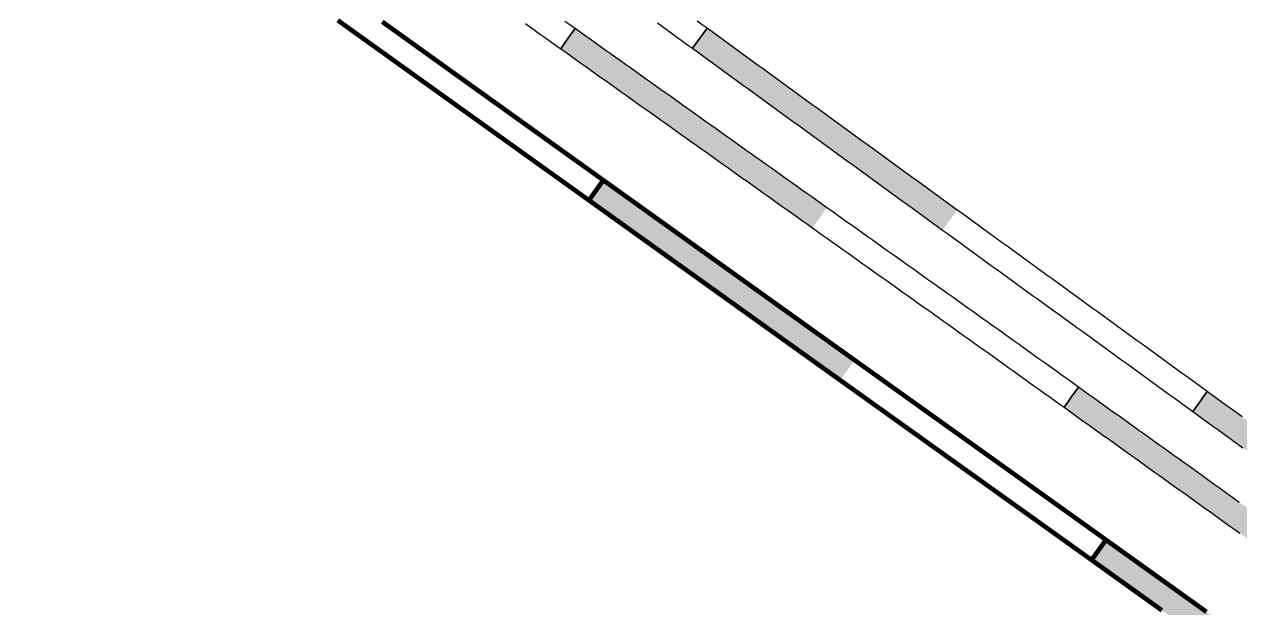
# Model space of a CAD drawing. Header units: inches. Extents: x 36473197 to 36486087, y 3899343 to 3911260.
# Drawn here: x 36483426.7 to 36483505.3, y 3904619.4 to 3904657.1 of the extents above; entities that cross this region are included whole.
import ezdxf

# ---------------------------------------------------------------- set-up
doc = ezdxf.new("R2010")
doc.units = ezdxf.units.IN
doc.header["$MEASUREMENT"] = 0
doc.layers.get('0').update_dxf_attribs({"lineweight": 0})
doc.layers.get('Defpoints').update_dxf_attribs({"lineweight": 0})
doc.layers.add('保护煤柱', color=7, linetype='Continuous', lineweight=0, true_color=0xff0042)
doc.layers.add('四盘区辅运巷', color=7, linetype='Continuous', lineweight=0)
doc.layers.add('西平正线', color=7, linetype='Continuous', lineweight=0)
doc.styles.add('仿宋', font='simfang.ttf')
doc.linetypes.add('保护煤柱', pattern='A,0.0195,-0.001,[6,西北矿业高家堡煤矿2022年采掘接续图(2022.8.14).shx,S=1.01575e-06,R=0,X=0,Y=0],0.0195', length=0.04)
doc.dimstyles.get("Standard").update_dxf_attribs({"dimtxt": 30, "dimasz": 20, "dimexe": 0.18, "dimexo": 0.0625, "dimgap": 0.09, "dimtad": 1, "dimdec": 0, "dimzin": 0, "dimdsep": 46, "dimtxsty": '仿宋', "dimcen": 0.09, "dimclrd": 150, "dimclre": 150, "dimadec": 0, "dimazin": 0, "dimtfac": 1, "dimtdec": 0, "dimtofl": 0, "dimtmove": 0, "dimatfit": 3, "dimfxl": 1, "dimtolj": 1, "dimtzin": 0, "dimlwd": 0, "dimarcsym": 0})

# ---------------------------------------------------------------- blocks, each defined once
blk = doc.blocks.new('lr_block_12_1')
for points in [[(779.992, 125.67), (779.667, 125.902), (779.341, 126.135), (779.016, 126.368), (778.69, 126.6), (778.365, 126.833), (778.04, 127.066), (777.714, 127.298), (777.389, 127.53), (777.064, 127.763), (776.739, 127.996), (776.414, 128.229), (776.088, 128.462), (775.763, 128.695), (775.438, 128.928), (775.113, 129.161), (774.787, 129.393), (774.462, 129.626), (774.137, 129.859), (773.812, 130.092), (773.487, 130.325), (773.161, 130.558), (772.836, 130.791), (772.511, 131.024), (772.186, 131.256), (771.86, 131.489), (771.535, 131.722), (771.21, 131.955), (770.885, 132.188), (770.56, 132.421), (770.234, 132.654), (769.909, 132.886), (769.584, 133.119), (769.259, 133.352), (768.933, 133.585), (768.608, 133.818), (768.283, 134.051), (767.958, 134.284), (767.632, 134.517), (767.307, 134.749), (766.982, 134.982), (766.657, 135.215), (766.332, 135.448), (766.006, 135.681), (765.681, 135.914), (765.356, 136.147), (765.031, 136.379), (764.705, 136.612), (764.38, 136.845), (764.055, 137.078), (763.73, 137.311), (763.497, 136.986), (763.264, 136.66), (763.031, 136.335), (762.798, 136.01), (763.124, 135.777), (763.449, 135.544), (763.774, 135.311), (764.099, 135.079), (764.424, 134.846), (764.75, 134.613), (765.075, 134.38), (765.4, 134.147), (765.725, 133.914), (766.051, 133.681), (766.376, 133.448), (766.701, 133.216), (767.026, 132.983), (767.351, 132.75), (767.677, 132.517), (768.002, 132.284), (768.327, 132.051), (768.652, 131.818), (768.978, 131.586), (769.303, 131.353), (769.628, 131.12), (769.953, 130.887), (770.279, 130.654), (770.604, 130.421), (770.929, 130.188), (771.254, 129.955), (771.579, 129.723), (771.905, 129.49), (772.23, 129.257), (772.555, 129.024), (772.88, 128.791), (773.206, 128.558), (773.531, 128.325), (773.856, 128.093), (774.181, 127.86), (774.506, 127.627), (774.832, 127.394), (775.157, 127.161), (775.482, 126.928), (775.807, 126.695), (776.133, 126.462), (776.458, 126.23), (776.784, 125.997), (777.109, 125.764), (777.434, 125.531), (777.76, 125.299), (778.085, 125.066), (778.411, 124.833), (778.736, 124.601), (779.061, 124.368), (779.294, 124.694), (779.527, 125.019), (779.759, 125.344)], [(812.523, 102.393), (812.198, 102.626), (811.872, 102.859), (811.547, 103.092), (811.222, 103.325), (810.897, 103.558), (810.572, 103.791), (810.246, 104.024), (809.921, 104.256), (809.596, 104.489), (809.271, 104.722), (808.945, 104.955), (808.62, 105.188), (808.295, 105.421), (807.97, 105.654), (807.645, 105.887), (807.319, 106.119), (806.994, 106.352), (806.669, 106.585), (806.344, 106.818), (806.018, 107.051), (805.693, 107.284), (805.368, 107.517), (805.043, 107.75), (804.718, 107.982), (804.392, 108.215), (804.067, 108.448), (803.742, 108.681), (803.417, 108.914), (803.092, 109.147), (802.766, 109.38), (802.441, 109.613), (802.116, 109.845), (801.791, 110.078), (801.465, 110.311), (801.14, 110.544), (800.815, 110.777), (800.49, 111.01), (800.165, 111.243), (799.839, 111.476), (799.514, 111.709), (799.189, 111.941), (798.864, 112.174), (798.538, 112.407), (798.213, 112.64), (797.888, 112.873), (797.563, 113.106), (797.238, 113.339), (796.912, 113.572), (796.587, 113.804), (796.262, 114.037), (796.029, 113.712), (795.796, 113.387), (795.563, 113.062), (795.33, 112.736), (795.656, 112.504), (795.981, 112.271), (796.306, 112.038), (796.631, 111.805), (796.956, 111.572), (797.282, 111.339), (797.607, 111.106), (797.932, 110.873), (798.257, 110.641), (798.583, 110.408), (798.908, 110.175), (799.233, 109.942), (799.558, 109.709), (799.883, 109.476), (800.209, 109.243), (800.534, 109.01), (800.859, 108.777), (801.184, 108.545), (801.51, 108.312), (801.835, 108.079), (802.16, 107.846), (802.485, 107.613), (802.81, 107.38), (803.136, 107.147), (803.461, 106.914), (803.786, 106.682), (804.111, 106.449), (804.437, 106.216), (804.762, 105.983), (805.087, 105.75), (805.412, 105.517), (805.737, 105.284), (806.063, 105.051), (806.388, 104.819), (806.713, 104.586), (807.038, 104.353), (807.364, 104.12), (807.689, 103.887), (808.014, 103.654), (808.339, 103.421), (808.664, 103.188), (808.99, 102.956), (809.315, 102.723), (809.64, 102.49), (809.965, 102.257), (810.29, 102.024), (810.616, 101.791), (810.941, 101.558), (811.266, 101.325), (811.591, 101.093), (811.824, 101.418), (812.057, 101.743), (812.29, 102.068)]]:
    blk.add_hatch(color=7).paths.add_polyline_path(points, flags=17)
at = {"color": 7, "const_width": 0.3}
for points in [[(763.73, 137.311), (763.405, 137.544), (763.079, 137.777), (762.754, 138.01), (762.429, 138.242), (762.104, 138.475), (761.778, 138.708), (761.453, 138.941), (761.128, 139.174), (760.803, 139.407), (760.477, 139.64), (760.152, 139.872), (759.827, 140.105), (759.502, 140.338), (759.177, 140.571), (758.852, 140.804), (758.527, 141.037), (758.202, 141.27), (757.876, 141.503), (757.551, 141.736), (757.226, 141.969), (756.901, 142.202), (756.576, 142.435), (756.251, 142.668), (755.926, 142.901), (755.601, 143.134), (755.276, 143.367), (754.95, 143.6), (754.625, 143.833), (754.3, 144.066), (753.975, 144.299), (753.65, 144.532), (753.325, 144.765), (753, 144.998), (752.675, 145.231), (752.349, 145.464), (752.024, 145.697), (751.699, 145.93), (751.374, 146.163), (751.049, 146.396), (750.724, 146.629), (750.399, 146.863), (750.074, 147.096), (749.749, 147.329), (749.423, 147.562)], [(746.541, 147.659), (746.866, 147.426), (747.191, 147.193), (747.516, 146.96), (747.841, 146.727), (748.166, 146.494), (748.491, 146.261), (748.816, 146.028), (749.142, 145.795), (749.467, 145.562), (749.792, 145.329), (750.117, 145.096), (750.442, 144.863), (750.767, 144.63), (751.092, 144.397), (751.417, 144.164), (751.743, 143.931), (752.068, 143.698), (752.393, 143.465), (752.718, 143.232), (753.043, 142.999), (753.368, 142.766), (753.693, 142.533), (754.018, 142.3), (754.343, 142.067), (754.669, 141.834), (754.994, 141.601), (755.319, 141.368), (755.644, 141.135), (755.969, 140.902), (756.294, 140.669), (756.619, 140.436), (756.944, 140.203), (757.27, 139.97), (757.595, 139.737), (757.92, 139.503), (758.245, 139.27), (758.57, 139.037), (758.896, 138.804), (759.221, 138.572), (759.546, 138.339), (759.871, 138.106), (760.196, 137.873), (760.522, 137.64), (760.847, 137.407), (761.172, 137.174), (761.497, 136.941), (761.823, 136.709), (762.148, 136.476), (762.473, 136.243), (762.798, 136.01), (763.031, 136.335), (763.264, 136.66), (763.497, 136.986), (763.73, 137.311)], [(796.262, 114.037), (795.937, 114.27), (795.611, 114.503), (795.286, 114.736), (794.96, 114.969), (794.635, 115.201), (794.309, 115.434), (793.984, 115.667), (793.659, 115.899), (793.333, 116.132), (793.008, 116.365), (792.682, 116.597), (792.357, 116.83), (792.032, 117.062), (791.706, 117.295), (791.381, 117.528), (791.055, 117.76), (790.73, 117.993), (790.405, 118.226), (790.079, 118.458), (789.754, 118.691), (789.428, 118.923), (789.103, 119.156), (788.778, 119.389), (788.452, 119.621), (788.127, 119.854), (787.802, 120.087), (787.476, 120.319), (787.151, 120.552), (786.825, 120.785), (786.5, 121.017), (786.175, 121.25), (785.849, 121.482), (785.524, 121.715), (785.198, 121.948), (784.873, 122.18), (784.548, 122.413), (784.222, 122.646), (783.897, 122.878), (783.571, 123.111), (783.246, 123.343), (782.921, 123.576), (782.595, 123.809), (782.27, 124.041), (781.944, 124.274), (781.619, 124.507), (781.294, 124.739), (780.968, 124.972), (780.643, 125.205), (780.317, 125.437), (779.992, 125.67), (779.667, 125.902), (779.341, 126.135), (779.016, 126.368), (778.69, 126.6), (778.365, 126.833), (778.04, 127.066), (777.714, 127.298), (777.389, 127.53), (777.064, 127.763), (776.739, 127.996), (776.414, 128.229), (776.088, 128.462), (775.763, 128.695), (775.438, 128.928), (775.113, 129.161), (774.787, 129.393), (774.462, 129.626), (774.137, 129.859), (773.812, 130.092), (773.487, 130.325), (773.161, 130.558), (772.836, 130.791), (772.511, 131.024), (772.186, 131.256), (771.86, 131.489), (771.535, 131.722), (771.21, 131.955), (770.885, 132.188), (770.56, 132.421), (770.234, 132.654), (769.909, 132.886), (769.584, 133.119), (769.259, 133.352), (768.933, 133.585), (768.608, 133.818), (768.283, 134.051), (767.958, 134.284), (767.632, 134.517), (767.307, 134.749), (766.982, 134.982), (766.657, 135.215), (766.332, 135.448), (766.006, 135.681), (765.681, 135.914), (765.356, 136.147), (765.031, 136.379), (764.705, 136.612), (764.38, 136.845), (764.055, 137.078), (763.73, 137.311), (763.497, 136.986), (763.264, 136.66), (763.031, 136.335), (762.798, 136.01), (763.124, 135.777), (763.449, 135.544), (763.774, 135.311), (764.099, 135.079), (764.424, 134.846), (764.75, 134.613), (765.075, 134.38), (765.4, 134.147), (765.725, 133.914), (766.051, 133.681), (766.376, 133.448), (766.701, 133.216), (767.026, 132.983), (767.351, 132.75), (767.677, 132.517), (768.002, 132.284), (768.327, 132.051), (768.652, 131.818), (768.978, 131.586), (769.303, 131.353), (769.628, 131.12), (769.953, 130.887), (770.279, 130.654), (770.604, 130.421), (770.929, 130.188), (771.254, 129.955), (771.579, 129.723), (771.905, 129.49), (772.23, 129.257), (772.555, 129.024), (772.88, 128.791), (773.206, 128.558), (773.531, 128.325), (773.856, 128.093), (774.181, 127.86), (774.506, 127.627), (774.832, 127.394), (775.157, 127.161), (775.482, 126.928), (775.807, 126.695), (776.133, 126.462), (776.458, 126.23), (776.784, 125.997), (777.109, 125.764), (777.434, 125.531), (777.76, 125.299), (778.085, 125.066), (778.411, 124.833), (778.736, 124.601), (779.061, 124.368), (779.387, 124.136), (779.712, 123.903), (780.038, 123.67), (780.363, 123.438), (780.688, 123.205), (781.014, 122.972), (781.339, 122.74), (781.665, 122.507), (781.99, 122.275), (782.315, 122.042), (782.641, 121.809), (782.966, 121.577), (783.292, 121.344), (783.617, 121.111), (783.942, 120.879), (784.268, 120.646), (784.593, 120.413), (784.919, 120.181), (785.244, 119.948), (785.569, 119.716), (785.895, 119.483), (786.22, 119.25), (786.546, 119.018), (786.871, 118.785), (787.196, 118.552), (787.522, 118.32), (787.847, 118.087), (788.173, 117.855), (788.498, 117.622), (788.823, 117.389), (789.149, 117.157), (789.474, 116.924), (789.8, 116.691), (790.125, 116.459), (790.45, 116.226), (790.776, 115.993), (791.101, 115.761), (791.427, 115.528), (791.752, 115.296), (792.077, 115.063), (792.403, 114.83), (792.728, 114.598), (793.054, 114.365), (793.379, 114.132), (793.704, 113.9), (794.03, 113.667), (794.355, 113.435), (794.68, 113.202), (795.005, 112.969), (795.33, 112.736), (795.563, 113.062), (795.796, 113.387), (796.029, 113.712), (796.262, 114.037)], [(802.766, 109.38), (802.441, 109.613), (802.116, 109.845), (801.791, 110.078), (801.465, 110.311), (801.14, 110.544), (800.815, 110.777), (800.49, 111.01), (800.165, 111.243), (799.839, 111.476), (799.514, 111.709), (799.189, 111.941), (798.864, 112.174), (798.538, 112.407), (798.213, 112.64), (797.888, 112.873), (797.563, 113.106), (797.238, 113.339), (796.912, 113.572), (796.587, 113.804), (796.262, 114.037), (796.029, 113.712), (795.796, 113.387), (795.563, 113.062), (795.33, 112.736), (795.656, 112.504), (795.981, 112.271), (796.306, 112.038), (796.631, 111.805), (796.956, 111.572), (797.282, 111.339), (797.607, 111.106), (797.932, 110.873), (798.257, 110.641), (798.583, 110.408), (798.908, 110.175), (799.233, 109.942), (799.558, 109.709), (799.883, 109.476)]]:
    blk.add_lwpolyline(points, dxfattribs=at)
blk = doc.blocks.new('*D205')
at = {"layer": 'Defpoints', "color": 0, "transparency": 16777216}
for p in [(36485936.086, 3904772.871), (36482207.754, 3899448.443), (36482358.828, 3899342.656)]:
    blk.add_point(p, dxfattribs=at)
at = {"layer": '四盘区辅运巷', "color": 150, "lineweight": -2, "transparency": 16777216}
for p, q in [((36485936.138, 3904772.835), (36486087.308, 3904666.981)), ((36482207.805, 3899448.407), (36482358.976, 3899342.553))]:
    blk.add_line(p, q, dxfattribs=at)
at = {"layer": '四盘区辅运巷', "color": 150, "lineweight": 0, "transparency": 16777216}
blk.add_line((36486075.689, 3904650.701), (36482370.3, 3899359.039), dxfattribs=at)
at = {"layer": '四盘区辅运巷', "color": 150, "transparency": 16777216}
for points in [[(36486072.959, 3904652.613), (36486078.419, 3904648.789), (36486087.161, 3904667.084)], [(36482367.57, 3899360.951), (36482373.031, 3899357.127), (36482358.828, 3899342.656)]]:
    blk.add_solid(points, dxfattribs=at)
at = {"layer": '四盘区辅运巷', "color": 0, "transparency": 16777216, "insert": (36484210.493, 3902013.624), "char_height": 30, "attachment_point": 5, "rotation": 54.99908, "style": '仿宋'}
blk.add_mtext('\\A1;650', dxfattribs=at)

msp = doc.modelspace()

# ---------------------------------------------------------------- hatches: boundary and pattern name
at = {"layer": '西平正线'}
for points in [[(36483478.625, 3904645.245), (36483478.299, 3904645.477), (36483477.973, 3904645.709), (36483477.647, 3904645.941), (36483477.321, 3904646.173), (36483476.995, 3904646.405), (36483476.669, 3904646.637), (36483476.344, 3904646.868), (36483476.018, 3904647.1), (36483475.692, 3904647.332), (36483475.366, 3904647.564), (36483475.04, 3904647.796), (36483474.714, 3904648.028), (36483474.388, 3904648.26), (36483474.062, 3904648.491), (36483473.736, 3904648.723), (36483473.41, 3904648.955), (36483473.084, 3904649.187), (36483472.758, 3904649.419), (36483472.432, 3904649.651), (36483472.106, 3904649.883), (36483471.78, 3904650.114), (36483471.454, 3904650.346), (36483471.128, 3904650.578), (36483470.802, 3904650.81), (36483470.476, 3904651.042), (36483470.151, 3904651.274), (36483469.825, 3904651.506), (36483469.499, 3904651.737), (36483469.173, 3904651.969), (36483468.847, 3904652.201), (36483468.521, 3904652.433), (36483468.195, 3904652.665), (36483467.869, 3904652.897), (36483467.543, 3904653.129), (36483467.217, 3904653.36), (36483466.891, 3904653.592), (36483466.565, 3904653.824), (36483466.239, 3904654.056), (36483465.913, 3904654.288), (36483465.587, 3904654.52), (36483465.261, 3904654.752), (36483464.935, 3904654.983), (36483464.609, 3904655.215), (36483464.283, 3904655.447), (36483463.958, 3904655.679), (36483463.632, 3904655.911), (36483463.306, 3904656.143), (36483462.98, 3904656.375), (36483462.654, 3904656.606), (36483462.328, 3904656.838), (36483462.096, 3904656.512), (36483461.864, 3904656.186), (36483461.632, 3904655.86), (36483461.4, 3904655.534), (36483461.726, 3904655.303), (36483462.052, 3904655.071), (36483462.378, 3904654.839), (36483462.704, 3904654.607), (36483463.03, 3904654.375), (36483463.356, 3904654.143), (36483463.682, 3904653.911), (36483464.008, 3904653.68), (36483464.334, 3904653.448), (36483464.66, 3904653.216), (36483464.986, 3904652.984), (36483465.312, 3904652.752), (36483465.638, 3904652.52), (36483465.964, 3904652.288), (36483466.29, 3904652.057), (36483466.616, 3904651.825), (36483466.941, 3904651.593), (36483467.267, 3904651.361), (36483467.593, 3904651.129), (36483467.919, 3904650.897), (36483468.245, 3904650.665), (36483468.571, 3904650.434), (36483468.897, 3904650.202), (36483469.223, 3904649.97), (36483469.549, 3904649.738), (36483469.875, 3904649.506), (36483470.201, 3904649.274), (36483470.527, 3904649.042), (36483470.853, 3904648.811), (36483471.179, 3904648.579), (36483471.505, 3904648.347), (36483471.831, 3904648.115), (36483472.157, 3904647.883), (36483472.483, 3904647.651), (36483472.809, 3904647.419), (36483473.134, 3904647.188), (36483473.46, 3904646.956), (36483473.786, 3904646.724), (36483474.112, 3904646.492), (36483474.438, 3904646.26), (36483474.764, 3904646.028), (36483475.09, 3904645.796), (36483475.416, 3904645.565), (36483475.742, 3904645.333), (36483476.068, 3904645.101), (36483476.394, 3904644.869), (36483476.72, 3904644.637), (36483477.046, 3904644.405), (36483477.372, 3904644.173), (36483477.698, 3904643.942), (36483477.93, 3904644.268), (36483478.161, 3904644.593), (36483478.393, 3904644.919)], [(36483487.057, 3904645.097), (36483486.733, 3904645.332), (36483486.409, 3904645.566), (36483486.086, 3904645.801), (36483485.762, 3904646.036), (36483485.438, 3904646.271), (36483485.114, 3904646.506), (36483484.79, 3904646.741), (36483484.466, 3904646.975), (36483484.143, 3904647.21), (36483483.82, 3904647.445), (36483483.496, 3904647.68), (36483483.173, 3904647.915), (36483482.849, 3904648.151), (36483482.526, 3904648.386), (36483482.202, 3904648.621), (36483481.879, 3904648.856), (36483481.555, 3904649.091), (36483481.232, 3904649.327), (36483480.908, 3904649.562), (36483480.585, 3904649.797), (36483480.261, 3904650.032), (36483479.938, 3904650.268), (36483479.614, 3904650.503), (36483479.29, 3904650.738), (36483478.967, 3904650.973), (36483478.643, 3904651.209), (36483478.32, 3904651.444), (36483477.996, 3904651.679), (36483477.673, 3904651.914), (36483477.349, 3904652.149), (36483477.026, 3904652.385), (36483476.702, 3904652.62), (36483476.379, 3904652.855), (36483476.055, 3904653.09), (36483475.732, 3904653.326), (36483475.408, 3904653.561), (36483475.085, 3904653.796), (36483474.761, 3904654.031), (36483474.438, 3904654.266), (36483474.114, 3904654.502), (36483473.791, 3904654.737), (36483473.467, 3904654.972), (36483473.144, 3904655.207), (36483472.82, 3904655.443), (36483472.496, 3904655.678), (36483472.173, 3904655.913), (36483471.849, 3904656.148), (36483471.526, 3904656.383), (36483471.202, 3904656.619), (36483470.879, 3904656.854), (36483470.644, 3904656.53), (36483470.408, 3904656.207), (36483470.173, 3904655.883), (36483469.938, 3904655.56), (36483470.261, 3904655.325), (36483470.585, 3904655.089), (36483470.909, 3904654.854), (36483471.232, 3904654.619), (36483471.556, 3904654.384), (36483471.879, 3904654.148), (36483472.203, 3904653.913), (36483472.526, 3904653.678), (36483472.85, 3904653.443), (36483473.173, 3904653.208), (36483473.497, 3904652.972), (36483473.82, 3904652.737), (36483474.144, 3904652.502), (36483474.467, 3904652.267), (36483474.791, 3904652.031), (36483475.114, 3904651.796), (36483475.438, 3904651.561), (36483475.761, 3904651.326), (36483476.085, 3904651.091), (36483476.408, 3904650.855), (36483476.732, 3904650.62), (36483477.055, 3904650.385), (36483477.379, 3904650.15), (36483477.703, 3904649.914), (36483478.026, 3904649.679), (36483478.35, 3904649.444), (36483478.673, 3904649.209), (36483478.997, 3904648.974), (36483479.32, 3904648.738), (36483479.644, 3904648.503), (36483479.967, 3904648.268), (36483480.291, 3904648.033), (36483480.614, 3904647.797), (36483480.938, 3904647.562), (36483481.261, 3904647.327), (36483481.585, 3904647.092), (36483481.908, 3904646.856), (36483482.232, 3904646.621), (36483482.555, 3904646.386), (36483482.879, 3904646.151), (36483483.203, 3904645.915), (36483483.527, 3904645.68), (36483483.851, 3904645.445), (36483484.175, 3904645.211), (36483484.499, 3904644.976), (36483484.822, 3904644.741), (36483485.146, 3904644.506), (36483485.47, 3904644.271), (36483485.794, 3904644.036), (36483486.118, 3904643.802), (36483486.352, 3904644.125), (36483486.587, 3904644.449), (36483486.822, 3904644.773)], [(36483511.173, 3904621.989), (36483510.848, 3904622.222), (36483510.522, 3904622.455), (36483510.197, 3904622.688), (36483509.872, 3904622.921), (36483509.547, 3904623.154), (36483509.222, 3904623.387), (36483508.897, 3904623.62), (36483508.572, 3904623.853), (36483508.246, 3904624.085), (36483507.921, 3904624.318), (36483507.596, 3904624.551), (36483507.271, 3904624.784), (36483506.946, 3904625.017), (36483506.621, 3904625.25), (36483506.295, 3904625.483), (36483505.97, 3904625.716), (36483505.645, 3904625.949), (36483505.32, 3904626.182), (36483504.995, 3904626.415), (36483504.67, 3904626.648), (36483504.344, 3904626.881), (36483504.019, 3904627.114), (36483503.694, 3904627.347), (36483503.369, 3904627.58), (36483503.044, 3904627.813), (36483502.719, 3904628.046), (36483502.394, 3904628.279), (36483502.068, 3904628.512), (36483501.743, 3904628.745), (36483501.418, 3904628.978), (36483501.093, 3904629.211), (36483500.768, 3904629.444), (36483500.443, 3904629.677), (36483500.117, 3904629.91), (36483499.792, 3904630.143), (36483499.466, 3904630.375), (36483499.141, 3904630.608), (36483498.816, 3904630.841), (36483498.491, 3904631.074), (36483498.165, 3904631.307), (36483497.84, 3904631.539), (36483497.515, 3904631.772), (36483497.189, 3904632.005), (36483496.864, 3904632.238), (36483496.539, 3904632.47), (36483496.214, 3904632.703), (36483495.888, 3904632.936), (36483495.563, 3904633.169), (36483495.238, 3904633.402), (36483494.912, 3904633.634), (36483494.68, 3904633.309), (36483494.447, 3904632.984), (36483494.214, 3904632.659), (36483493.981, 3904632.333), (36483494.307, 3904632.1), (36483494.632, 3904631.868), (36483494.957, 3904631.635), (36483495.282, 3904631.402), (36483495.608, 3904631.169), (36483495.933, 3904630.937), (36483496.258, 3904630.704), (36483496.584, 3904630.471), (36483496.909, 3904630.238), (36483497.234, 3904630.005), (36483497.559, 3904629.773), (36483497.885, 3904629.54), (36483498.21, 3904629.307), (36483498.535, 3904629.074), (36483498.861, 3904628.841), (36483499.186, 3904628.609), (36483499.511, 3904628.376), (36483499.836, 3904628.143), (36483500.161, 3904627.91), (36483500.486, 3904627.677), (36483500.811, 3904627.444), (36483501.137, 3904627.211), (36483501.462, 3904626.978), (36483501.787, 3904626.745), (36483502.112, 3904626.512), (36483502.437, 3904626.279), (36483502.762, 3904626.046), (36483503.087, 3904625.813), (36483503.413, 3904625.58), (36483503.738, 3904625.348), (36483504.063, 3904625.115), (36483504.388, 3904624.882), (36483504.713, 3904624.649), (36483505.038, 3904624.416), (36483505.364, 3904624.183), (36483505.689, 3904623.95), (36483506.014, 3904623.717), (36483506.339, 3904623.484), (36483506.664, 3904623.251), (36483506.989, 3904623.018), (36483507.314, 3904622.785), (36483507.64, 3904622.552), (36483507.965, 3904622.319), (36483508.29, 3904622.086), (36483508.615, 3904621.853), (36483508.94, 3904621.62), (36483509.265, 3904621.387), (36483509.591, 3904621.154), (36483509.916, 3904620.921), (36483510.241, 3904620.688), (36483510.474, 3904621.013), (36483510.707, 3904621.338), (36483510.94, 3904621.664)], [(36483519.481, 3904621.682), (36483519.156, 3904621.915), (36483518.83, 3904622.148), (36483518.505, 3904622.38), (36483518.18, 3904622.613), (36483517.855, 3904622.846), (36483517.529, 3904623.079), (36483517.204, 3904623.311), (36483516.879, 3904623.544), (36483516.553, 3904623.777), (36483516.228, 3904624.01), (36483515.903, 3904624.242), (36483515.577, 3904624.475), (36483515.252, 3904624.708), (36483514.927, 3904624.941), (36483514.601, 3904625.173), (36483514.276, 3904625.406), (36483513.951, 3904625.639), (36483513.625, 3904625.871), (36483513.3, 3904626.104), (36483512.975, 3904626.337), (36483512.649, 3904626.57), (36483512.324, 3904626.802), (36483511.999, 3904627.035), (36483511.674, 3904627.268), (36483511.348, 3904627.501), (36483511.023, 3904627.733), (36483510.698, 3904627.966), (36483510.372, 3904628.199), (36483510.047, 3904628.432), (36483509.722, 3904628.664), (36483509.396, 3904628.897), (36483509.076, 3904629.127), (36483508.752, 3904629.362), (36483508.428, 3904629.597), (36483508.104, 3904629.832), (36483507.78, 3904630.067), (36483507.457, 3904630.302), (36483507.133, 3904630.537), (36483506.809, 3904630.771), (36483506.485, 3904631.006), (36483506.161, 3904631.241), (36483505.838, 3904631.476), (36483505.514, 3904631.711), (36483505.19, 3904631.946), (36483504.866, 3904632.18), (36483504.542, 3904632.415), (36483504.219, 3904632.65), (36483503.895, 3904632.885), (36483503.571, 3904633.12), (36483503.247, 3904633.355), (36483503.012, 3904633.031), (36483502.777, 3904632.707), (36483502.543, 3904632.383), (36483502.308, 3904632.059), (36483502.632, 3904631.825), (36483502.955, 3904631.59), (36483503.279, 3904631.355), (36483503.603, 3904631.12), (36483503.927, 3904630.885), (36483504.251, 3904630.65), (36483504.574, 3904630.416), (36483504.898, 3904630.181), (36483505.222, 3904629.946), (36483505.546, 3904629.711), (36483505.87, 3904629.476), (36483506.193, 3904629.241), (36483506.517, 3904629.006), (36483506.841, 3904628.772), (36483507.165, 3904628.537), (36483507.489, 3904628.302), (36483507.812, 3904628.067), (36483508.136, 3904627.832), (36483508.465, 3904627.596), (36483508.791, 3904627.363), (36483509.116, 3904627.13), (36483509.441, 3904626.898), (36483509.767, 3904626.665), (36483510.092, 3904626.432), (36483510.417, 3904626.199), (36483510.743, 3904625.967), (36483511.068, 3904625.734), (36483511.393, 3904625.501), (36483511.718, 3904625.268), (36483512.044, 3904625.036), (36483512.369, 3904624.803), (36483512.694, 3904624.57), (36483513.02, 3904624.337), (36483513.345, 3904624.105), (36483513.67, 3904623.872), (36483513.996, 3904623.639), (36483514.321, 3904623.407), (36483514.646, 3904623.174), (36483514.972, 3904622.941), (36483515.297, 3904622.708), (36483515.622, 3904622.476), (36483515.948, 3904622.243), (36483516.273, 3904622.01), (36483516.598, 3904621.777), (36483516.924, 3904621.545), (36483517.249, 3904621.312), (36483517.574, 3904621.079), (36483517.899, 3904620.846), (36483518.225, 3904620.614), (36483518.55, 3904620.381), (36483518.783, 3904620.706), (36483519.016, 3904621.031), (36483519.248, 3904621.357)]]:
    msp.add_hatch(color=7, dxfattribs=at).paths.add_polyline_path(points, flags=17)

# ---------------------------------------------------------------- linework, layer by layer
at = {"layer": '保护煤柱', "color": 1, "linetype": '保护煤柱', "lineweight": 30, "ltscale": 3750, "true_color": 0xff0000}
msp.add_arc((36483469.786, 3904301.874, -0.202), 409.892, 20.06881, 110.54826, dxfattribs=at)
at = {"layer": '西平正线', "color": 7, "linetype": 'Continuous', "lineweight": 0, "flags": 128}
for points in [[(36483462.328, 3904656.838), (36483462.002, 3904657.07), (36483461.676, 3904657.302)], [(36483467.673, 3904657.206), (36483467.997, 3904656.971), (36483468.32, 3904656.736), (36483468.644, 3904656.501), (36483468.967, 3904656.265), (36483469.291, 3904656.03), (36483469.614, 3904655.795), (36483469.938, 3904655.56), (36483470.173, 3904655.883), (36483470.408, 3904656.207), (36483470.644, 3904656.53), (36483470.879, 3904656.854)], [(36483470.879, 3904656.854), (36483470.555, 3904657.089), (36483470.232, 3904657.324)], [(36483459.119, 3904657.157), (36483459.445, 3904656.926), (36483459.771, 3904656.694), (36483460.097, 3904656.462), (36483460.423, 3904656.23), (36483460.748, 3904655.998), (36483461.074, 3904655.766), (36483461.4, 3904655.534), (36483461.632, 3904655.86), (36483461.864, 3904656.186), (36483462.096, 3904656.512), (36483462.328, 3904656.838)], [(36483494.912, 3904633.634), (36483494.587, 3904633.867), (36483494.262, 3904634.1), (36483493.937, 3904634.333), (36483493.611, 3904634.566), (36483493.286, 3904634.798), (36483492.961, 3904635.031), (36483492.635, 3904635.264), (36483492.31, 3904635.497), (36483491.985, 3904635.729), (36483491.66, 3904635.962), (36483491.334, 3904636.195), (36483491.009, 3904636.428), (36483490.684, 3904636.661), (36483490.358, 3904636.893), (36483490.033, 3904637.126), (36483489.708, 3904637.359), (36483489.383, 3904637.592), (36483489.057, 3904637.825), (36483488.73, 3904638.058), (36483488.404, 3904638.29), (36483488.078, 3904638.521), (36483487.752, 3904638.753), (36483487.426, 3904638.985), (36483487.1, 3904639.217), (36483486.774, 3904639.449), (36483486.448, 3904639.681), (36483486.122, 3904639.913), (36483485.796, 3904640.144), (36483485.47, 3904640.376), (36483485.144, 3904640.608), (36483484.818, 3904640.84), (36483484.492, 3904641.072), (36483484.166, 3904641.304), (36483483.84, 3904641.536), (36483483.514, 3904641.767), (36483483.188, 3904641.999), (36483482.862, 3904642.231), (36483482.537, 3904642.463), (36483482.211, 3904642.695), (36483481.885, 3904642.927), (36483481.559, 3904643.159), (36483481.233, 3904643.39), (36483480.907, 3904643.622), (36483480.581, 3904643.854), (36483480.255, 3904644.086), (36483479.929, 3904644.318), (36483479.603, 3904644.55), (36483479.277, 3904644.782), (36483478.951, 3904645.013), (36483478.625, 3904645.245), (36483478.299, 3904645.477), (36483477.973, 3904645.709), (36483477.647, 3904645.941), (36483477.321, 3904646.173), (36483476.995, 3904646.405), (36483476.669, 3904646.637), (36483476.344, 3904646.868), (36483476.018, 3904647.1), (36483475.692, 3904647.332), (36483475.366, 3904647.564), (36483475.04, 3904647.796), (36483474.714, 3904648.028), (36483474.388, 3904648.26), (36483474.062, 3904648.491), (36483473.736, 3904648.723), (36483473.41, 3904648.955), (36483473.084, 3904649.187), (36483472.758, 3904649.419), (36483472.432, 3904649.651), (36483472.106, 3904649.883), (36483471.78, 3904650.114), (36483471.454, 3904650.346), (36483471.128, 3904650.578), (36483470.802, 3904650.81), (36483470.476, 3904651.042), (36483470.151, 3904651.274), (36483469.825, 3904651.506), (36483469.499, 3904651.737), (36483469.173, 3904651.969), (36483468.847, 3904652.201), (36483468.521, 3904652.433), (36483468.195, 3904652.665), (36483467.869, 3904652.897), (36483467.543, 3904653.129), (36483467.217, 3904653.36), (36483466.891, 3904653.592), (36483466.565, 3904653.824), (36483466.239, 3904654.056), (36483465.913, 3904654.288), (36483465.587, 3904654.52), (36483465.261, 3904654.752), (36483464.935, 3904654.983), (36483464.609, 3904655.215), (36483464.283, 3904655.447), (36483463.958, 3904655.679), (36483463.632, 3904655.911), (36483463.306, 3904656.143), (36483462.98, 3904656.375), (36483462.654, 3904656.606), (36483462.328, 3904656.838), (36483462.096, 3904656.512), (36483461.864, 3904656.186), (36483461.632, 3904655.86), (36483461.4, 3904655.534), (36483461.726, 3904655.303), (36483462.052, 3904655.071), (36483462.378, 3904654.839), (36483462.704, 3904654.607), (36483463.03, 3904654.375), (36483463.356, 3904654.143), (36483463.682, 3904653.911), (36483464.008, 3904653.68), (36483464.334, 3904653.448), (36483464.66, 3904653.216), (36483464.986, 3904652.984), (36483465.312, 3904652.752), (36483465.638, 3904652.52), (36483465.964, 3904652.288), (36483466.29, 3904652.057), (36483466.616, 3904651.825), (36483466.941, 3904651.593), (36483467.267, 3904651.361), (36483467.593, 3904651.129), (36483467.919, 3904650.897), (36483468.245, 3904650.665), (36483468.571, 3904650.434), (36483468.897, 3904650.202), (36483469.223, 3904649.97), (36483469.549, 3904649.738), (36483469.875, 3904649.506), (36483470.201, 3904649.274), (36483470.527, 3904649.042), (36483470.853, 3904648.811), (36483471.179, 3904648.579), (36483471.505, 3904648.347), (36483471.831, 3904648.115), (36483472.157, 3904647.883), (36483472.483, 3904647.651), (36483472.809, 3904647.419), (36483473.134, 3904647.188), (36483473.46, 3904646.956), (36483473.786, 3904646.724), (36483474.112, 3904646.492), (36483474.438, 3904646.26), (36483474.764, 3904646.028), (36483475.09, 3904645.796), (36483475.416, 3904645.565), (36483475.742, 3904645.333), (36483476.068, 3904645.101), (36483476.394, 3904644.869), (36483476.72, 3904644.637), (36483477.046, 3904644.405), (36483477.372, 3904644.173), (36483477.698, 3904643.942), (36483478.024, 3904643.71), (36483478.35, 3904643.478), (36483478.676, 3904643.246), (36483479.002, 3904643.014), (36483479.327, 3904642.782), (36483479.653, 3904642.55), (36483479.979, 3904642.319), (36483480.305, 3904642.087), (36483480.631, 3904641.855), (36483480.957, 3904641.623), (36483481.283, 3904641.391), (36483481.609, 3904641.159), (36483481.935, 3904640.927), (36483482.261, 3904640.696), (36483482.587, 3904640.464), (36483482.913, 3904640.232), (36483483.239, 3904640), (36483483.565, 3904639.768), (36483483.891, 3904639.536), (36483484.217, 3904639.304), (36483484.543, 3904639.073), (36483484.869, 3904638.841), (36483485.195, 3904638.609), (36483485.52, 3904638.377), (36483485.846, 3904638.145), (36483486.172, 3904637.913), (36483486.498, 3904637.681), (36483486.824, 3904637.45), (36483487.15, 3904637.218), (36483487.476, 3904636.986), (36483487.802, 3904636.754), (36483488.126, 3904636.523), (36483488.451, 3904636.291), (36483488.777, 3904636.058), (36483489.102, 3904635.825), (36483489.427, 3904635.592), (36483489.753, 3904635.359), (36483490.078, 3904635.127), (36483490.403, 3904634.894), (36483490.728, 3904634.661), (36483491.054, 3904634.428), (36483491.379, 3904634.196), (36483491.704, 3904633.963), (36483492.03, 3904633.73), (36483492.355, 3904633.497), (36483492.68, 3904633.264), (36483493.005, 3904633.032), (36483493.331, 3904632.799), (36483493.656, 3904632.566), (36483493.981, 3904632.333), (36483494.214, 3904632.659), (36483494.447, 3904632.984), (36483494.68, 3904633.309), (36483494.912, 3904633.634)], [(36483503.247, 3904633.355), (36483502.923, 3904633.589), (36483502.6, 3904633.824), (36483502.276, 3904634.059), (36483501.952, 3904634.294), (36483501.628, 3904634.529), (36483501.304, 3904634.764), (36483500.981, 3904634.999), (36483500.657, 3904635.233), (36483500.333, 3904635.468), (36483500.009, 3904635.703), (36483499.685, 3904635.938), (36483499.361, 3904636.173), (36483499.038, 3904636.408), (36483498.714, 3904636.642), (36483498.39, 3904636.877), (36483498.066, 3904637.112), (36483497.742, 3904637.347), (36483497.419, 3904637.582), (36483497.095, 3904637.817), (36483496.771, 3904638.051), (36483496.447, 3904638.286), (36483496.123, 3904638.521), (36483495.8, 3904638.756), (36483495.476, 3904638.991), (36483495.152, 3904639.226), (36483494.828, 3904639.461), (36483494.504, 3904639.695), (36483494.181, 3904639.93), (36483493.857, 3904640.165), (36483493.533, 3904640.4), (36483493.209, 3904640.635), (36483492.885, 3904640.87), (36483492.562, 3904641.104), (36483492.238, 3904641.339), (36483491.914, 3904641.574), (36483491.59, 3904641.809), (36483491.266, 3904642.044), (36483490.943, 3904642.279), (36483490.619, 3904642.513), (36483490.295, 3904642.748), (36483489.971, 3904642.983), (36483489.647, 3904643.218), (36483489.324, 3904643.453), (36483489, 3904643.688), (36483488.676, 3904643.923), (36483488.352, 3904644.157), (36483488.028, 3904644.392), (36483487.705, 3904644.627), (36483487.381, 3904644.862), (36483487.057, 3904645.097), (36483486.733, 3904645.332), (36483486.409, 3904645.566), (36483486.086, 3904645.801), (36483485.762, 3904646.036), (36483485.438, 3904646.271), (36483485.114, 3904646.506), (36483484.79, 3904646.741), (36483484.466, 3904646.975), (36483484.143, 3904647.21), (36483483.82, 3904647.445), (36483483.496, 3904647.68), (36483483.173, 3904647.915), (36483482.849, 3904648.151), (36483482.526, 3904648.386), (36483482.202, 3904648.621), (36483481.879, 3904648.856), (36483481.555, 3904649.091), (36483481.232, 3904649.327), (36483480.908, 3904649.562), (36483480.585, 3904649.797), (36483480.261, 3904650.032), (36483479.938, 3904650.268), (36483479.614, 3904650.503), (36483479.29, 3904650.738), (36483478.967, 3904650.973), (36483478.643, 3904651.209), (36483478.32, 3904651.444), (36483477.996, 3904651.679), (36483477.673, 3904651.914), (36483477.349, 3904652.149), (36483477.026, 3904652.385), (36483476.702, 3904652.62), (36483476.379, 3904652.855), (36483476.055, 3904653.09), (36483475.732, 3904653.326), (36483475.408, 3904653.561), (36483475.085, 3904653.796), (36483474.761, 3904654.031), (36483474.438, 3904654.266), (36483474.114, 3904654.502), (36483473.791, 3904654.737), (36483473.467, 3904654.972), (36483473.144, 3904655.207), (36483472.82, 3904655.443), (36483472.496, 3904655.678), (36483472.173, 3904655.913), (36483471.849, 3904656.148), (36483471.526, 3904656.383), (36483471.202, 3904656.619), (36483470.879, 3904656.854), (36483470.644, 3904656.53), (36483470.408, 3904656.207), (36483470.173, 3904655.883), (36483469.938, 3904655.56), (36483470.261, 3904655.325), (36483470.585, 3904655.089), (36483470.909, 3904654.854), (36483471.232, 3904654.619), (36483471.556, 3904654.384), (36483471.879, 3904654.148), (36483472.203, 3904653.913), (36483472.526, 3904653.678), (36483472.85, 3904653.443), (36483473.173, 3904653.208), (36483473.497, 3904652.972), (36483473.82, 3904652.737), (36483474.144, 3904652.502), (36483474.467, 3904652.267), (36483474.791, 3904652.031), (36483475.114, 3904651.796), (36483475.438, 3904651.561), (36483475.761, 3904651.326), (36483476.085, 3904651.091), (36483476.408, 3904650.855), (36483476.732, 3904650.62), (36483477.055, 3904650.385), (36483477.379, 3904650.15), (36483477.703, 3904649.914), (36483478.026, 3904649.679), (36483478.35, 3904649.444), (36483478.673, 3904649.209), (36483478.997, 3904648.974), (36483479.32, 3904648.738), (36483479.644, 3904648.503), (36483479.967, 3904648.268), (36483480.291, 3904648.033), (36483480.614, 3904647.797), (36483480.938, 3904647.562), (36483481.261, 3904647.327), (36483481.585, 3904647.092), (36483481.908, 3904646.856), (36483482.232, 3904646.621), (36483482.555, 3904646.386), (36483482.879, 3904646.151), (36483483.203, 3904645.915), (36483483.527, 3904645.68), (36483483.851, 3904645.445), (36483484.175, 3904645.211), (36483484.499, 3904644.976), (36483484.822, 3904644.741), (36483485.146, 3904644.506), (36483485.47, 3904644.271), (36483485.794, 3904644.036), (36483486.118, 3904643.802), (36483486.441, 3904643.567), (36483486.765, 3904643.332), (36483487.089, 3904643.097), (36483487.413, 3904642.862), (36483487.737, 3904642.627), (36483488.06, 3904642.392), (36483488.384, 3904642.158), (36483488.708, 3904641.923), (36483489.032, 3904641.688), (36483489.356, 3904641.453), (36483489.679, 3904641.218), (36483490.003, 3904640.983), (36483490.327, 3904640.749), (36483490.651, 3904640.514), (36483490.975, 3904640.279), (36483491.298, 3904640.044), (36483491.622, 3904639.809), (36483491.946, 3904639.574), (36483492.27, 3904639.34), (36483492.594, 3904639.105), (36483492.917, 3904638.87), (36483493.241, 3904638.635), (36483493.565, 3904638.4), (36483493.889, 3904638.165), (36483494.213, 3904637.93), (36483494.536, 3904637.696), (36483494.86, 3904637.461), (36483495.184, 3904637.226), (36483495.508, 3904636.991), (36483495.832, 3904636.756), (36483496.155, 3904636.521), (36483496.479, 3904636.287), (36483496.803, 3904636.052), (36483497.127, 3904635.817), (36483497.451, 3904635.582), (36483497.775, 3904635.347), (36483498.098, 3904635.112), (36483498.422, 3904634.878), (36483498.746, 3904634.643), (36483499.07, 3904634.408), (36483499.394, 3904634.173), (36483499.717, 3904633.938), (36483500.041, 3904633.703), (36483500.365, 3904633.468), (36483500.689, 3904633.234), (36483501.013, 3904632.999), (36483501.336, 3904632.764), (36483501.66, 3904632.529), (36483501.984, 3904632.294), (36483502.308, 3904632.059), (36483502.543, 3904632.383), (36483502.777, 3904632.707), (36483503.012, 3904633.031), (36483503.247, 3904633.355)], [(36483505.32, 3904626.182), (36483504.995, 3904626.415), (36483504.67, 3904626.648), (36483504.344, 3904626.881), (36483504.019, 3904627.114), (36483503.694, 3904627.347), (36483503.369, 3904627.58), (36483503.044, 3904627.813), (36483502.719, 3904628.046), (36483502.394, 3904628.279), (36483502.068, 3904628.512), (36483501.743, 3904628.745), (36483501.418, 3904628.978), (36483501.093, 3904629.211), (36483500.768, 3904629.444), (36483500.443, 3904629.677), (36483500.117, 3904629.91), (36483499.792, 3904630.143), (36483499.466, 3904630.375), (36483499.141, 3904630.608), (36483498.816, 3904630.841), (36483498.491, 3904631.074), (36483498.165, 3904631.307), (36483497.84, 3904631.539), (36483497.515, 3904631.772), (36483497.189, 3904632.005), (36483496.864, 3904632.238), (36483496.539, 3904632.47), (36483496.214, 3904632.703), (36483495.888, 3904632.936), (36483495.563, 3904633.169), (36483495.238, 3904633.402), (36483494.912, 3904633.634), (36483494.68, 3904633.309), (36483494.447, 3904632.984), (36483494.214, 3904632.659), (36483493.981, 3904632.333), (36483494.307, 3904632.1), (36483494.632, 3904631.868), (36483494.957, 3904631.635), (36483495.282, 3904631.402), (36483495.608, 3904631.169), (36483495.933, 3904630.937), (36483496.258, 3904630.704), (36483496.584, 3904630.471), (36483496.909, 3904630.238), (36483497.234, 3904630.005), (36483497.559, 3904629.773), (36483497.885, 3904629.54), (36483498.21, 3904629.307), (36483498.535, 3904629.074), (36483498.861, 3904628.841), (36483499.186, 3904628.609), (36483499.511, 3904628.376), (36483499.836, 3904628.143), (36483500.161, 3904627.91), (36483500.486, 3904627.677), (36483500.811, 3904627.444), (36483501.137, 3904627.211), (36483501.462, 3904626.978), (36483501.787, 3904626.745), (36483502.112, 3904626.512), (36483502.437, 3904626.279), (36483502.762, 3904626.046), (36483503.087, 3904625.813), (36483503.413, 3904625.58), (36483503.738, 3904625.348), (36483504.063, 3904625.115), (36483504.388, 3904624.882), (36483504.713, 3904624.649), (36483505.038, 3904624.416), (36483505.364, 3904624.183)], [(36483505.514, 3904631.711), (36483505.19, 3904631.946), (36483504.866, 3904632.18), (36483504.542, 3904632.415), (36483504.219, 3904632.65), (36483503.895, 3904632.885), (36483503.571, 3904633.12), (36483503.247, 3904633.355), (36483503.012, 3904633.031), (36483502.777, 3904632.707), (36483502.543, 3904632.383), (36483502.308, 3904632.059), (36483502.632, 3904631.825), (36483502.955, 3904631.59), (36483503.279, 3904631.355), (36483503.603, 3904631.12), (36483503.927, 3904630.885), (36483504.251, 3904630.65), (36483504.574, 3904630.416), (36483504.898, 3904630.181), (36483505.222, 3904629.946), (36483505.546, 3904629.711)]]:
    msp.add_lwpolyline(points, dxfattribs=at)

# ---------------------------------------------------------------- block references
at = {"layer": '西平正线'}
msp.add_blockref('lr_block_12_1', (36482700.429, 3904509.716, -0.202), dxfattribs=at)

# ---------------------------------------------------------------- dimensions: what is measured, and where the dimension line sits
at = {"layer": '四盘区辅运巷'}
dim = msp.add_linear_dim(base=(36482358.828, 3899342.656), p1=(36485936.086, 3904772.871), p2=(36482207.754, 3899448.443), angle=54.99908, text='650', dimstyle='Standard', dxfattribs=at)
dim.commit()
dim.dimension.update_dxf_attribs({"geometry": '*D205', "text_midpoint": (36484222.995, 3902004.87), "dimtype": 160})

doc.saveas('drawing.dxf')
